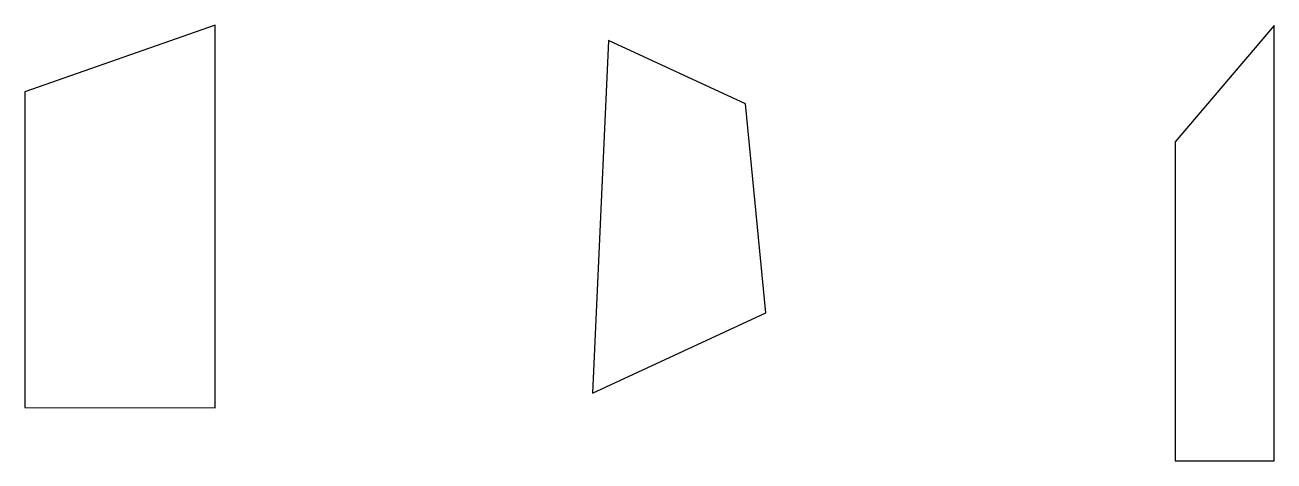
# Model space of a CAD drawing. Header units: millimetres. Extents: x -12223 to -7770, y -25819 to -24265.
import ezdxf

# ---------------------------------------------------------------- set-up
doc = ezdxf.new("R2010")
doc.units = ezdxf.units.MM

msp = doc.modelspace()

# ---------------------------------------------------------------- linework, layer by layer
at = {"color": 7, "linetype": 'Continuous', "lineweight": 25}
for p, q in [((-11544.8, -24265.2), (-12222.5, -24503.9)), ((-11544.8, -25628.8), (-11544.8, -24265.2)), ((-7769.6, -24266.9), (-8121.6, -24681.8)), ((-7769.6, -25818.8), (-7769.6, -24266.9)), ((-10141.9, -24320), (-10198.9, -25577.2)), ((-9653.3, -24545.8), (-10141.9, -24320)), ((-12222.5, -24503.9), (-12222.5, -25628.2)), ((-9581.7, -25290.9), (-9653.3, -24545.8)), ((-8121.6, -24681.8), (-8121.6, -25818.8)), ((-10198.9, -25577.2), (-9581.7, -25290.9)), ((-12222.5, -25628.2), (-11544.8, -25628.8)), ((-8121.6, -25818.8), (-7769.6, -25818.8))]:
    msp.add_line(p, q, dxfattribs=at)

doc.saveas('drawing.dxf')
